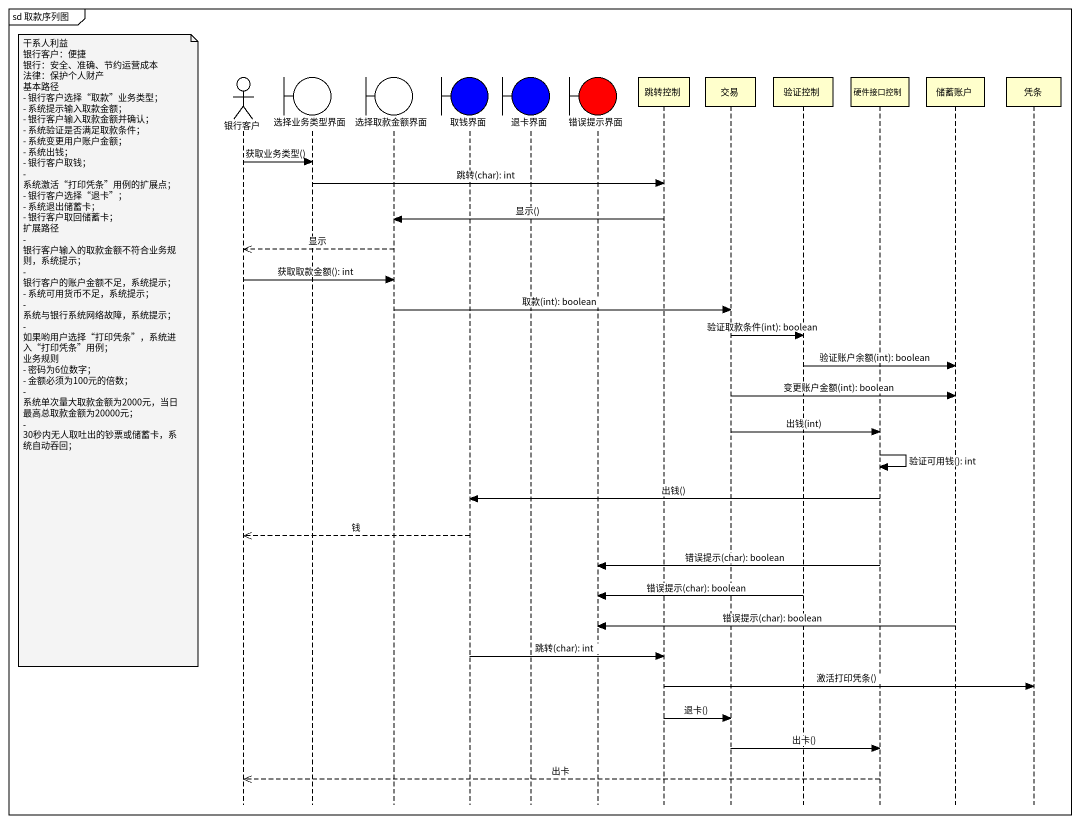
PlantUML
@startuml
mainframe sd 取款序列图
hide footbox
actor 银行客户
boundary 选择业务类型界面
boundary 选择取款金额界面
boundary 取钱界面 #0000FF
boundary 退卡界面 #0000FF
boundary 错误提示界面 #FF0000
participant 跳转控制
participant 交易
participant 验证控制
participant 硬件接口控制
participant 储蓄账户
participant 凭条

银行客户 -> 选择业务类型界面 : 获取业务类型()
选择业务类型界面 -> 跳转控制 : 跳转(char): int
跳转控制 -> 选择取款金额界面 : 显示()
选择取款金额界面 -->> 银行客户 : 显示
银行客户 -> 选择取款金额界面 : 获取取款金额(): int
选择取款金额界面 -> 交易 : 取款(int): boolean
交易 -> 验证控制 : 验证取款条件(int): boolean
note left of 银行客户
  干系人利益
  银行客户：便捷
  银行：安全、准确、节约运营成本
  法律：保护个人财产
  基本路径
  - 银行客户选择“取款”业务类型；
  - 系统提示输入取款金额；
  - 银行客户输入取款金额并确认；
  - 系统验证是否满足取款条件；
  - 系统变更用户账户金额；
  - 系统出钱；
  - 银行客户取钱；
  - 系统激活“打印凭条”用例的扩展点；
  - 银行客户选择“退卡”；
  - 系统退出储蓄卡；
  - 银行客户取回储蓄卡；
  扩展路径
  - 银行客户输入的取款金额不符合业务规则，系统提示；
  - 银行客户的账户金额不足，系统提示；
  - 系统可用货币不足，系统提示；
  - 系统与银行系统网络故障，系统提示；
  - 如果哟用户选择“打印凭条”，系统进入“打印凭条”用例；
  业务规则
  - 密码为6位数字；
  - 金额必须为100元的倍数；
  - 系统单次量大取款金额为2000元，当日最高总取款金额为20000元；
  - 30秒内无人取吐出的钞票或储蓄卡，系统自动吞回；
end note
验证控制 -> 储蓄账户 : 验证账户余额(int): boolean
交易 -> 储蓄账户 : 变更账户金额(int): boolean
交易 -> 硬件接口控制 : 出钱(int)
硬件接口控制 -> 硬件接口控制 : 验证可用钱(): int
硬件接口控制 -> 取钱界面 : 出钱()
取钱界面 -->> 银行客户 : 钱
硬件接口控制 -> 错误提示界面 : 错误提示(char): boolean
验证控制 -> 错误提示界面 : 错误提示(char): boolean
储蓄账户 -> 错误提示界面 : 错误提示(char): boolean
取钱界面 -> 跳转控制 : 跳转(char): int
跳转控制 -> 凭条 : 激活打印凭条()
跳转控制 -> 交易 : 退卡()
交易 -> 硬件接口控制 : 出卡()
硬件接口控制 -->> 银行客户 : 出卡
@enduml
